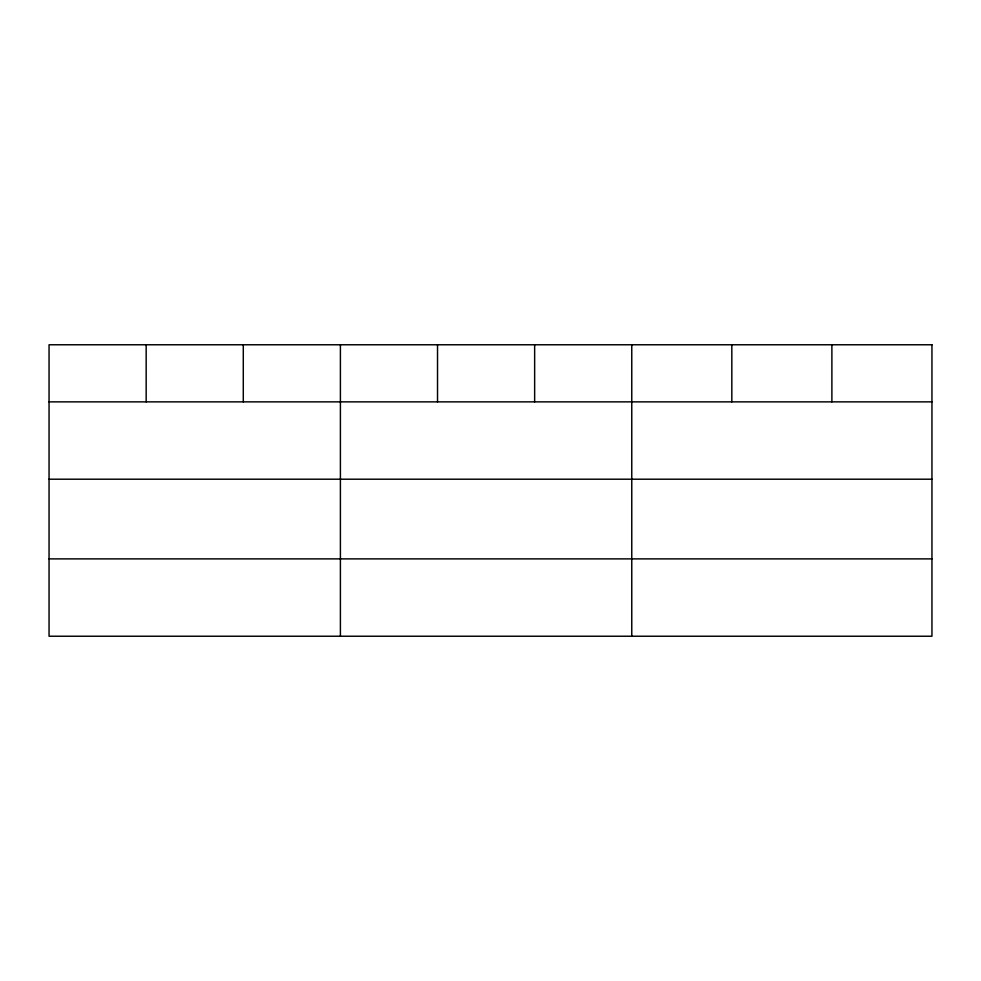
<?xml version="1.0" encoding="UTF-8"?>
<svg xmlns="http://www.w3.org/2000/svg" width="981" height="981" viewBox="0 0 981 981"><rect width="100%" height="100%" fill="white"/><g stroke="black" fill="none" stroke-linecap="round" stroke-linejoin="round"><path stroke-width="1.47" d="M49.05 401.867L931.95 401.867M49.05 479.206L931.95 479.206M49.05 558.888L931.95 558.888M831.888 344.772L831.888 401.867M731.826 344.772L731.826 401.867M631.764 344.772L631.764 636.228M534.645 344.772L534.645 401.867M437.526 344.772L437.526 401.867M340.407 344.772L340.407 636.228M243.288 344.772L243.288 401.867M146.169 344.772L146.169 401.867M931.95 344.772L49.05 344.772L49.05 636.228L931.95 636.228L931.95 344.772"/></g></svg>
